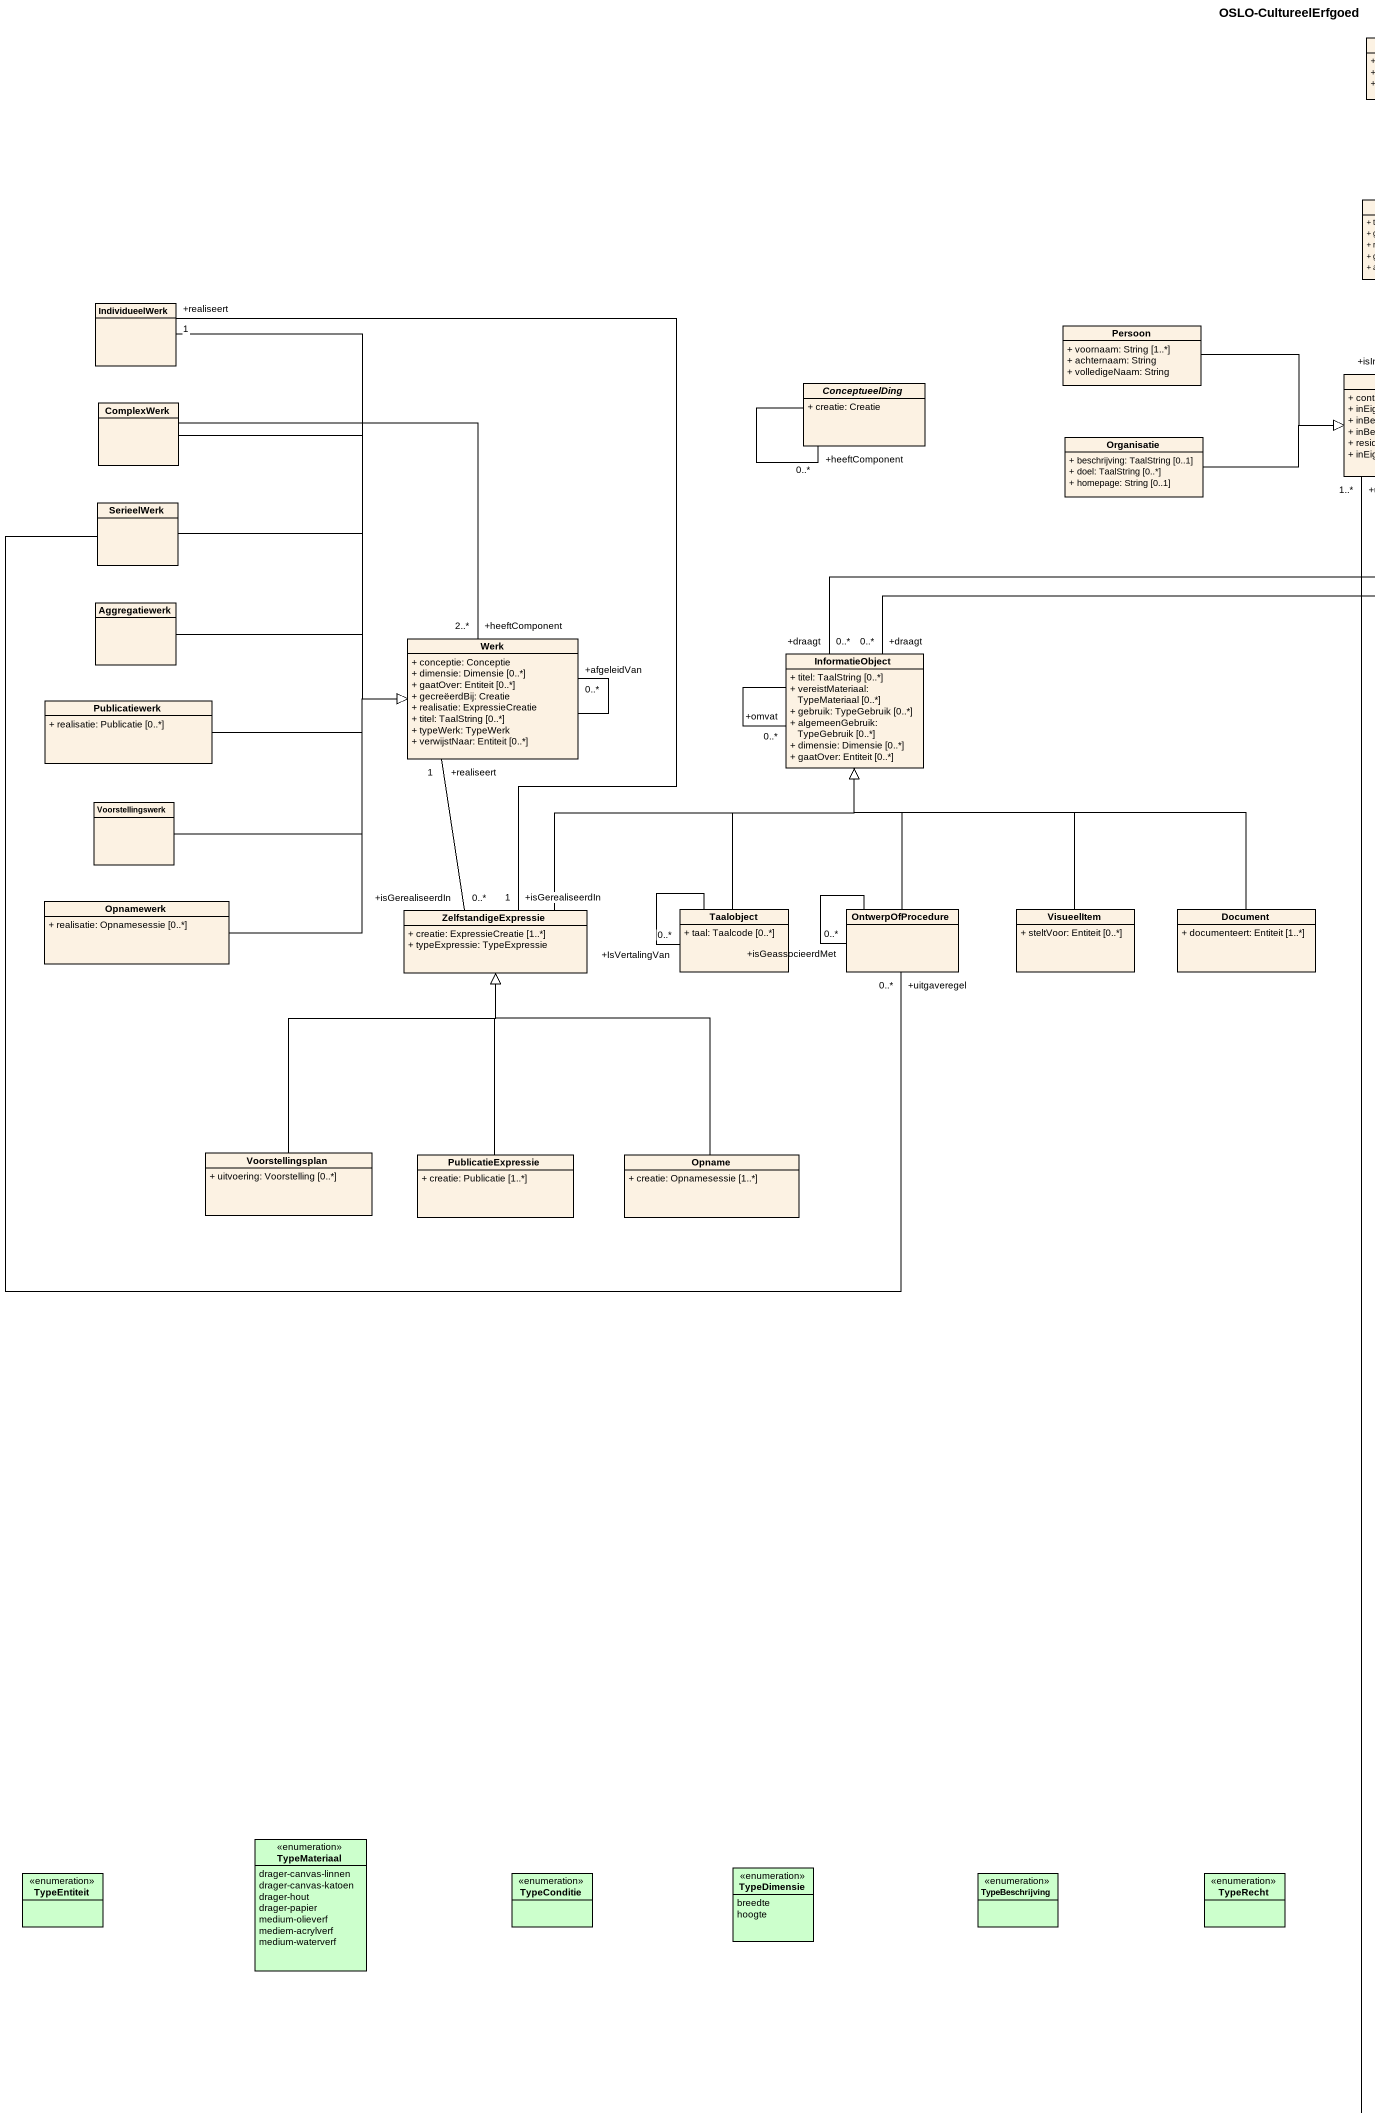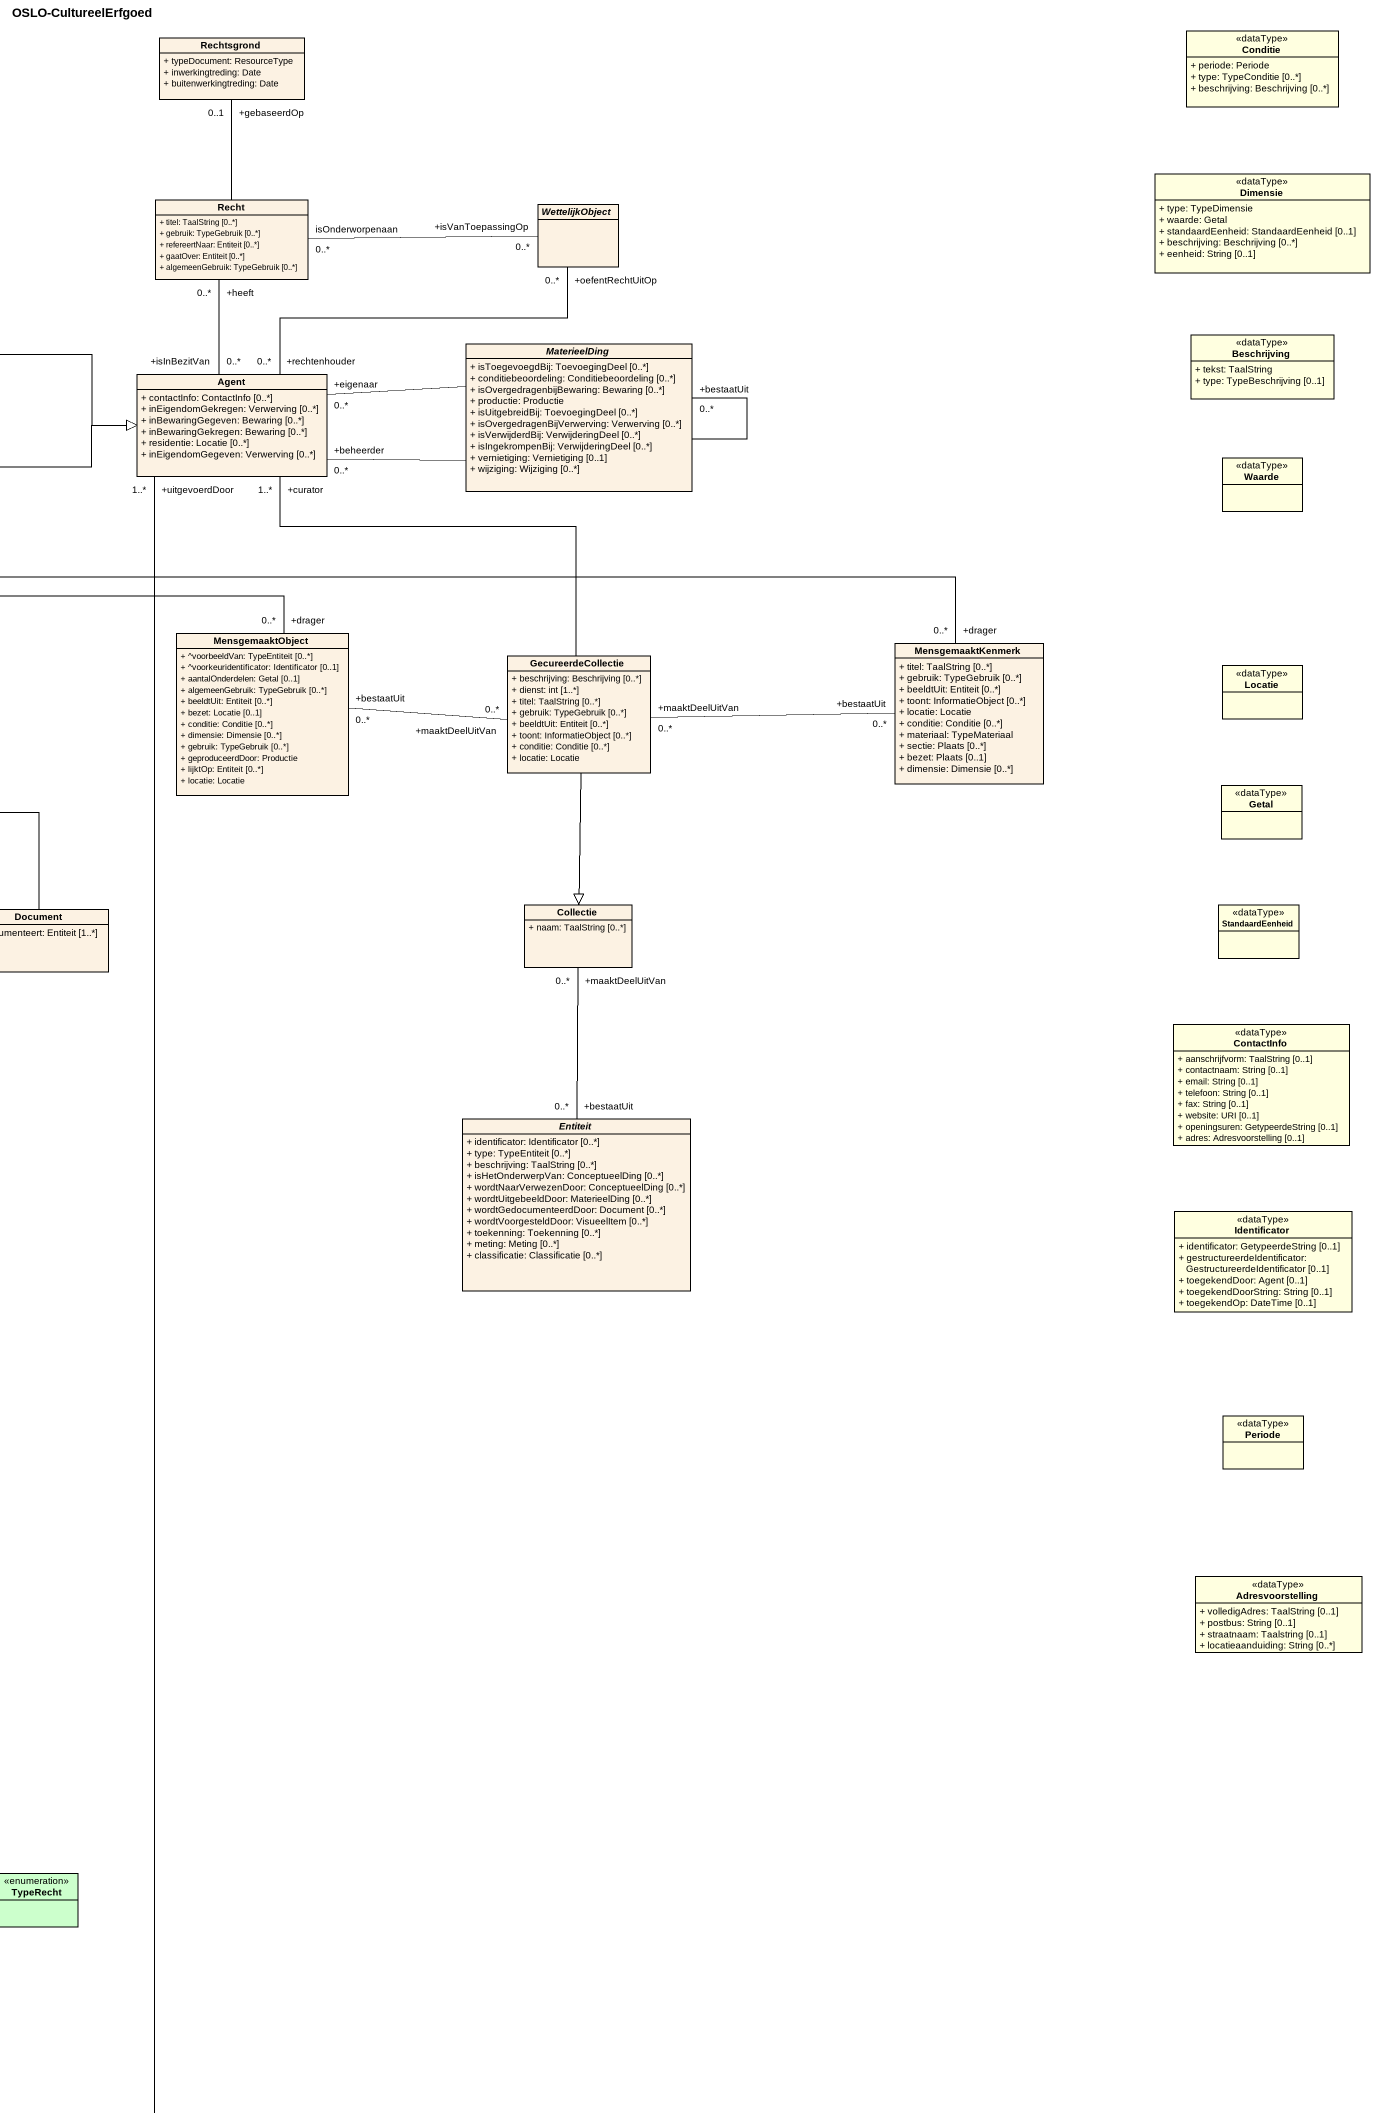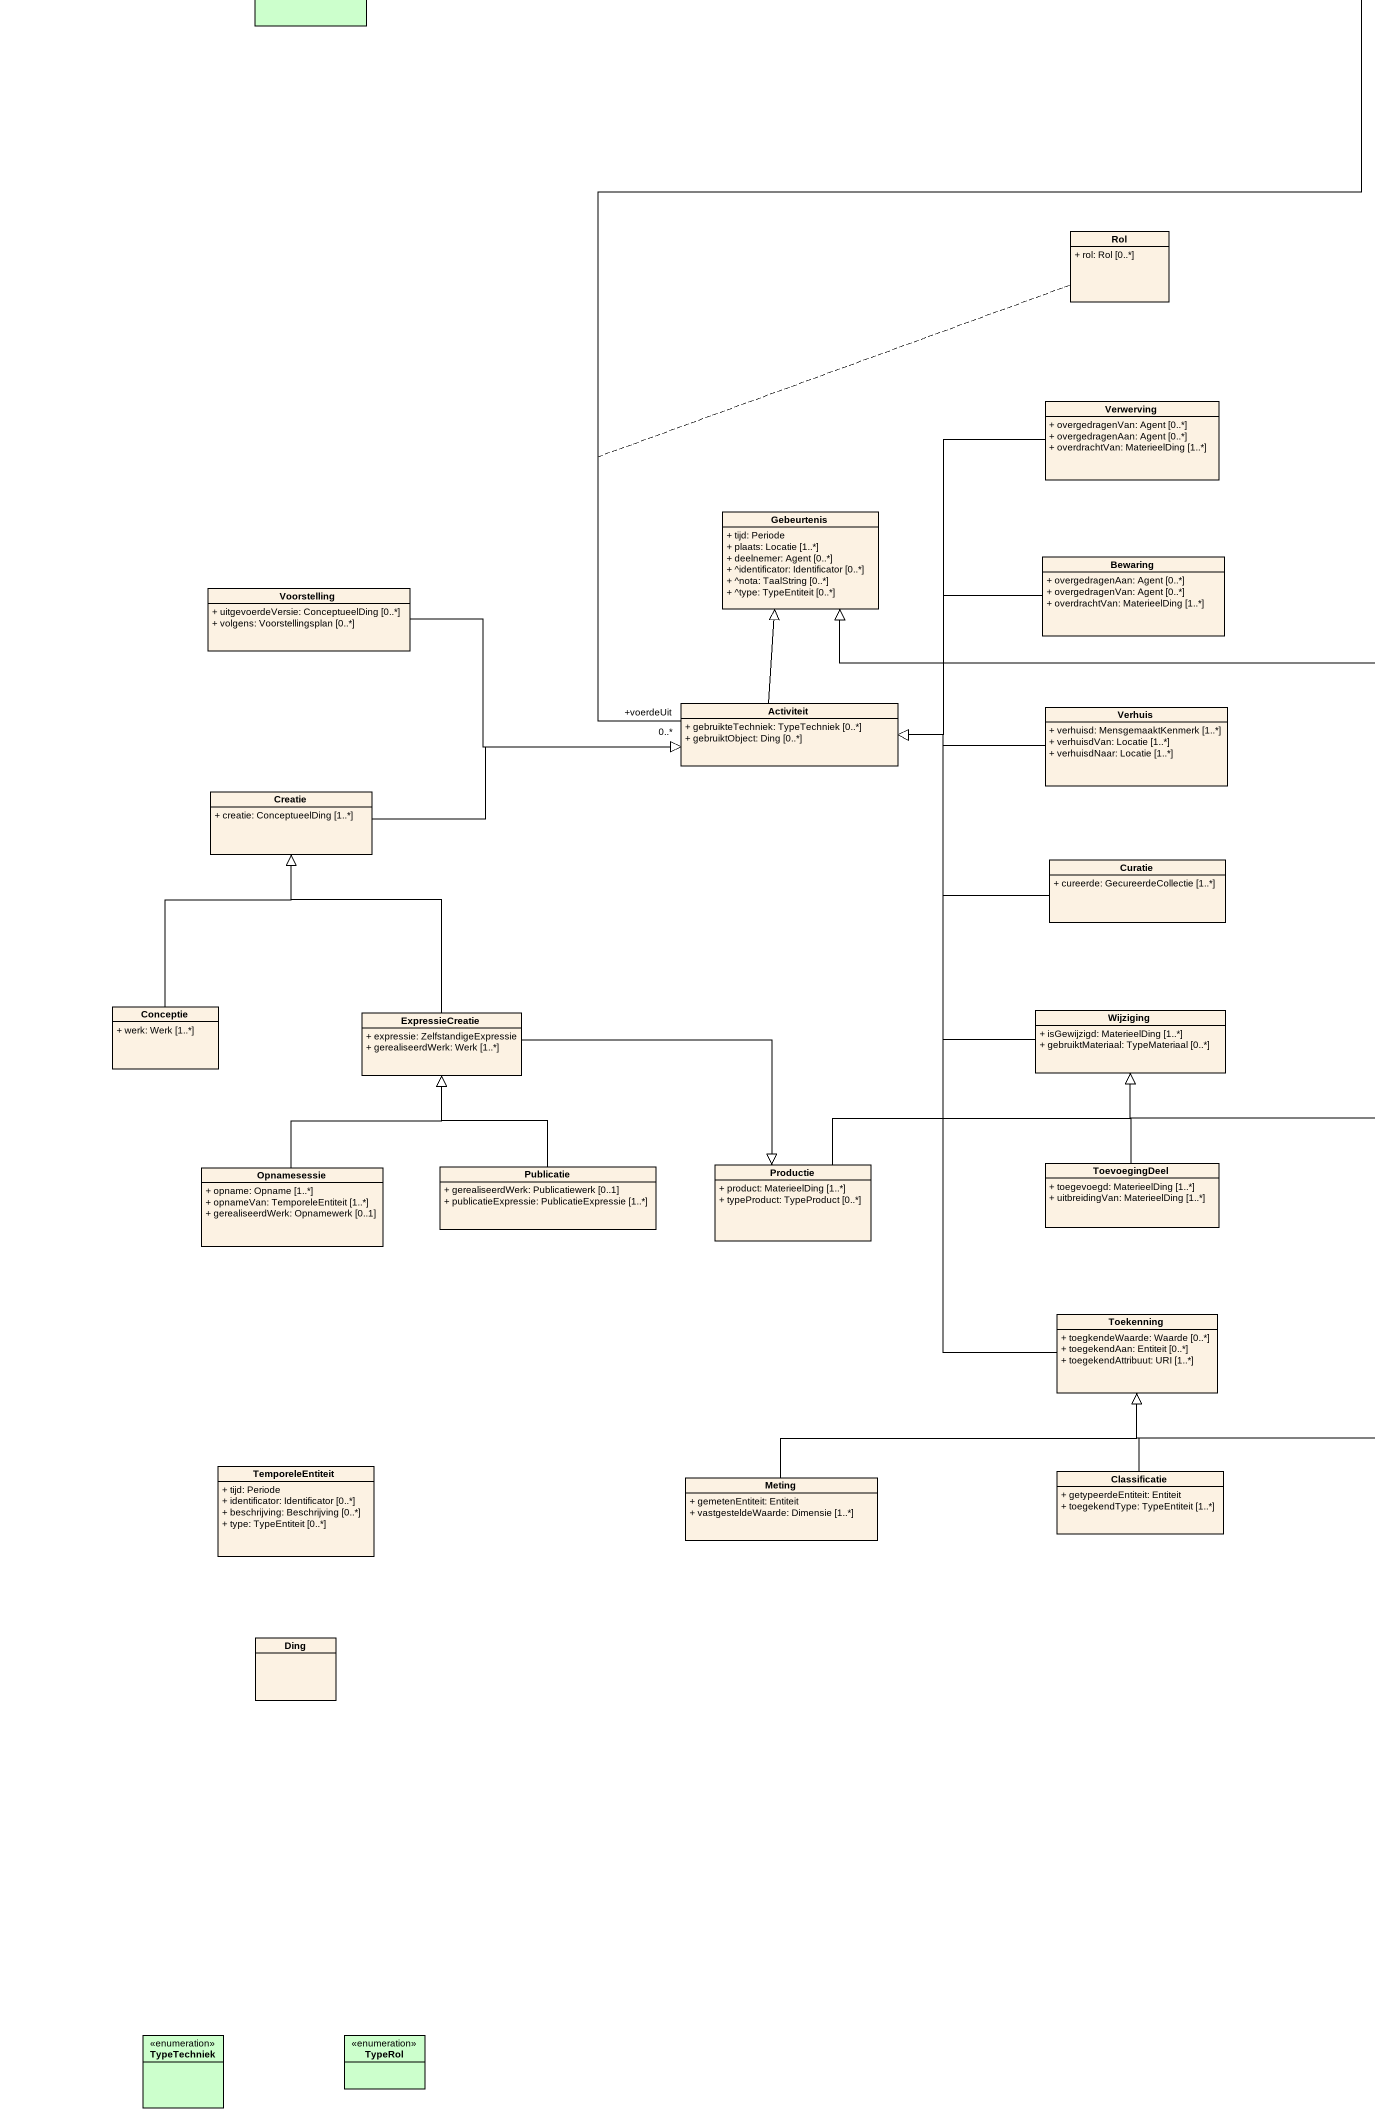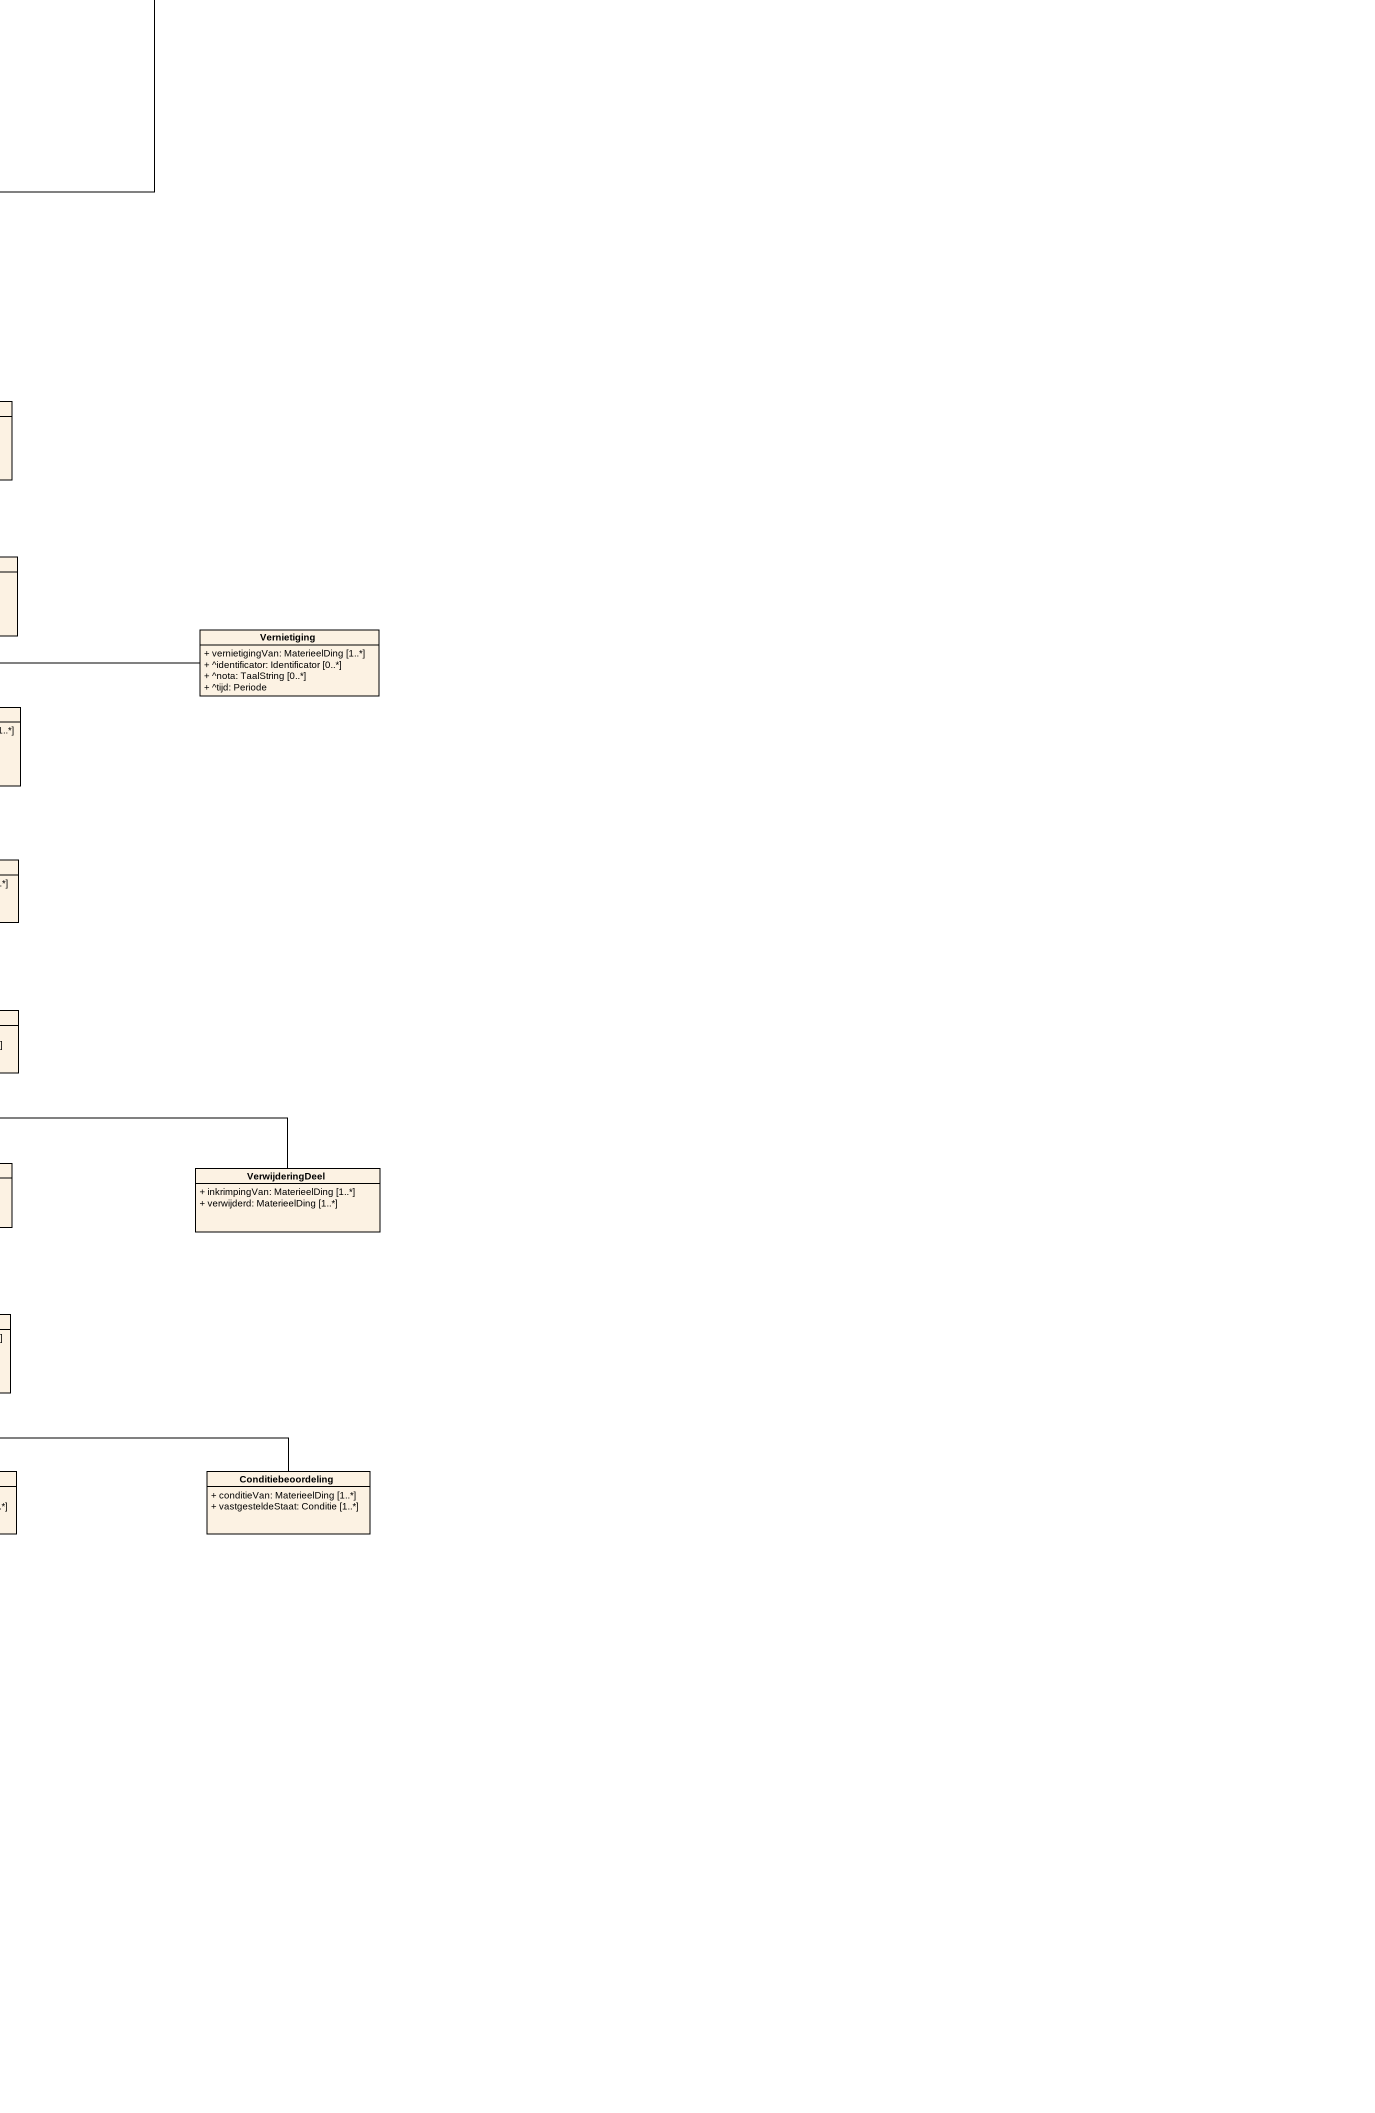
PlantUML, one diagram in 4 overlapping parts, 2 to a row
@startuml
title OSLO-CultureelErfgoed
hide circle
hide empty members
skinparam classAttributeIconSize 0
class Rechtsgrond {
  + typeDocument: ResourceType
  + inwerkingtreding: Date
  + buitenwerkingtreding: Date
}
class Conditie <<dataType>> #FFFFE0 {
  + periode: Periode
  + type: TypeConditie [0..*]
  + beschrijving: Beschrijving [0..*]
}
class Recht {
  + titel: TaalString [0..*]
  + gebruik: TypeGebruik [0..*]
  + refereertNaar: Entiteit [0..*]
  + gaatOver: Entiteit [0..*]
  + algemeenGebruik: TypeGebruik [0..*]
}
abstract class WettelijkObject
class Dimensie <<dataType>> #FFFFE0 {
  + type: TypeDimensie
  + waarde: Getal
  + standaardEenheid: StandaardEenheid [0..1]
  + beschrijving: Beschrijving [0..*]
  + eenheid: String [0..1]
}
class IndividueelWerk
class Persoon {
  + voornaam: String [1..*]
  + achternaam: String
  + volledigeNaam: String
}
class "Agent" as Agent_ {
  + contactInfo: ContactInfo [0..*]
  + inEigendomGekregen: Verwerving [0..*]
  + inBewaringGegeven: Bewaring [0..*]
  + inBewaringGekregen: Bewaring [0..*]
  + residentie: Locatie [0..*]
  + inEigendomGegeven: Verwerving [0..*]
}
abstract class MaterieelDing {
  + isToegevoegdBij: ToevoegingDeel [0..*]
  + conditiebeoordeling: Conditiebeoordeling [0..*]
  + isOvergedragenbijBewaring: Bewaring [0..*]
  + productie: Productie
  + isUitgebreidBij: ToevoegingDeel [0..*]
  + isOvergedragenBijVerwerving: Verwerving [0..*]
  + isVerwijderdBij: VerwijderingDeel [0..*]
  + isIngekrompenBij: VerwijderingDeel [0..*]
  + vernietiging: Vernietiging [0..1]
  + wijziging: Wijziging [0..*]
}
class Beschrijving <<dataType>> #FFFFE0 {
  + tekst: TaalString
  + type: TypeBeschrijving [0..1]
}
class ComplexWerk
abstract class ConceptueelDing {
  + creatie: Creatie
}
class Organisatie {
  + beschrijving: TaalString [0..1]
  + doel: TaalString [0..*]
  + homepage: String [0..1]
}
class Waarde <<dataType>> #FFFFE0
class SerieelWerk
class Aggregatiewerk
class Werk {
  + conceptie: Conceptie
  + dimensie: Dimensie [0..*]
  + gaatOver: Entiteit [0..*]
  + gecreëerdBij: Creatie
  + realisatie: ExpressieCreatie
  + titel: TaalString [0..*]
  + typeWerk: TypeWerk
  + verwijstNaar: Entiteit [0..*]
}
class InformatieObject {
  + titel: TaalString [0..*]
  + vereistMateriaal: TypeMateriaal [0..*]
  + gebruik: TypeGebruik [0..*]
  + algemeenGebruik: TypeGebruik [0..*]
  + dimensie: Dimensie [0..*]
  + gaatOver: Entiteit [0..*]
}
class MensgemaaktObject {
  + ^voorbeeldVan: TypeEntiteit [0..*]
  + ^voorkeuridentificator: Identificator [0..1]
  + aantalOnderdelen: Getal [0..1]
  + algemeenGebruik: TypeGebruik [0..*]
  + beeldtUit: Entiteit [0..*]
  + bezet: Locatie [0..1]
  + conditie: Conditie [0..*]
  + dimensie: Dimensie [0..*]
  + gebruik: TypeGebruik [0..*]
  + geproduceerdDoor: Productie
  + lijktOp: Entiteit [0..*]
  + locatie: Locatie
}
class GecureerdeCollectie {
  + beschrijving: Beschrijving [0..*]
  + dienst: int [1..*]
  + titel: TaalString [0..*]
  + gebruik: TypeGebruik [0..*]
  + beeldtUit: Entiteit [0..*]
  + toont: InformatieObject [0..*]
  + conditie: Conditie [0..*]
  + locatie: Locatie
}
class MensgemaaktKenmerk {
  + titel: TaalString [0..*]
  + gebruik: TypeGebruik [0..*]
  + beeldtUit: Entiteit [0..*]
  + toont: InformatieObject [0..*]
  + locatie: Locatie
  + conditie: Conditie [0..*]
  + materiaal: TypeMateriaal
  + sectie: Plaats [0..*]
  + bezet: Plaats [0..1]
  + dimensie: Dimensie [0..*]
}
class Locatie <<dataType>> #FFFFE0
class Publicatiewerk {
  + realisatie: Publicatie [0..*]
}
class Voorstellingswerk
class Getal <<dataType>> #FFFFE0
class Opnamewerk {
  + realisatie: Opnamesessie [0..*]
}
class ZelfstandigeExpressie {
  + creatie: ExpressieCreatie [1..*]
  + typeExpressie: TypeExpressie
}
class Taalobject {
  + taal: Taalcode [0..*]
}
class OntwerpOfProcedure
class VisueelItem {
  + steltVoor: Entiteit [0..*]
}
class Document {
  + documenteert: Entiteit [1..*]
}
class Collectie {
  + naam: TaalString [0..*]
}
class StandaardEenheid <<dataType>> #FFFFE0
class ContactInfo <<dataType>> #FFFFE0 {
  + aanschrijfvorm: TaalString [0..1]
  + contactnaam: String [0..1]
  + email: String [0..1]
  + telefoon: String [0..1]
  + fax: String [0..1]
  + website: URI [0..1]
  + openingsuren: GetypeerdeString [0..1]
  + adres: Adresvoorstelling [0..1]
}
abstract class Entiteit {
  + identificator: Identificator [0..*]
  + type: TypeEntiteit [0..*]
  + beschrijving: TaalString [0..*]
  + isHetOnderwerpVan: ConceptueelDing [0..*]
  + wordtNaarVerwezenDoor: ConceptueelDing [0..*]
  + wordtUitgebeeldDoor: MaterieelDing [0..*]
  + wordtGedocumenteerdDoor: Document [0..*]
  + wordtVoorgesteldDoor: VisueelItem [0..*]
  + toekenning: Toekenning [0..*]
  + meting: Meting [0..*]
  + classificatie: Classificatie [0..*]
}
class Voorstellingsplan {
  + uitvoering: Voorstelling [0..*]
}
class PublicatieExpressie {
  + creatie: Publicatie [1..*]
}
class Opname {
  + creatie: Opnamesessie [1..*]
}
class Identificator <<dataType>> #FFFFE0 {
  + identificator: GetypeerdeString [0..1]
  + gestructureerdeIdentificator: GestructureerdeIdentificator [0..1]
  + toegekendDoor: Agent [0..1]
  + toegekendDoorString: String [0..1]
  + toegekendOp: DateTime [0..1]
}
class Periode <<dataType>> #FFFFE0
class Adresvoorstelling <<dataType>> #FFFFE0 {
  + volledigAdres: TaalString [0..1]
  + postbus: String [0..1]
  + straatnaam: Taalstring [0..1]
  + locatieaanduiding: String [0..*]
}
enum TypeMateriaal #CCFFCC {
  drager-canvas-linnen
  drager-canvas-katoen
  drager-hout
  drager-papier
  medium-olieverf
  mediem-acrylverf
  medium-waterverf
}
enum TypeDimensie #CCFFCC {
  breedte
  hoogte
}
enum TypeEntiteit #CCFFCC
enum TypeConditie #CCFFCC
enum TypeBeschrijving #CCFFCC
enum TypeRecht #CCFFCC
class Rol {
  + rol: Rol [0..*]
}
class Verwerving {
  + overgedragenVan: Agent [0..*]
  + overgedragenAan: Agent [0..*]
  + overdrachtVan: MaterieelDing [1..*]
}
class Gebeurtenis {
  + tijd: Periode
  + plaats: Locatie [1..*]
  + deelnemer: Agent [0..*]
  + ^identificator: Identificator [0..*]
  + ^nota: TaalString [0..*]
  + ^type: TypeEntiteit [0..*]
}
class Bewaring {
  + overgedragenAan: Agent [0..*]
  + overgedragenVan: Agent [0..*]
  + overdrachtVan: MaterieelDing [1..*]
}
class Voorstelling {
  + uitgevoerdeVersie: ConceptueelDing [0..*]
  + volgens: Voorstellingsplan [0..*]
}
class Vernietiging {
  + vernietigingVan: MaterieelDing [1..*]
  + ^identificator: Identificator [0..*]
  + ^nota: TaalString [0..*]
  + ^tijd: Periode
}
class Activiteit {
  + gebruikteTechniek: TypeTechniek [0..*]
  + gebruiktObject: Ding [0..*]
}
class Verhuis {
  + verhuisd: MensgemaaktKenmerk [1..*]
  + verhuisdVan: Locatie [1..*]
  + verhuisdNaar: Locatie [1..*]
}
class Creatie {
  + creatie: ConceptueelDing [1..*]
}
class Curatie {
  + cureerde: GecureerdeCollectie [1..*]
}
class Conceptie {
  + werk: Werk [1..*]
}
class ExpressieCreatie {
  + expressie: ZelfstandigeExpressie
  + gerealiseerdWerk: Werk [1..*]
}
class Wijziging {
  + isGewijzigd: MaterieelDing [1..*]
  + gebruiktMateriaal: TypeMateriaal [0..*]
}
class Opnamesessie {
  + opname: Opname [1..*]
  + opnameVan: TemporeleEntiteit [1..*]
  + gerealiseerdWerk: Opnamewerk [0..1]
}
class Publicatie {
  + gerealiseerdWerk: Publicatiewerk [0..1]
  + publicatieExpressie: PublicatieExpressie [1..*]
}
class Productie {
  + product: MaterieelDing [1..*]
  + typeProduct: TypeProduct [0..*]
}
class ToevoegingDeel {
  + toegevoegd: MaterieelDing [1..*]
  + uitbreidingVan: MaterieelDing [1..*]
}
class VerwijderingDeel {
  + inkrimpingVan: MaterieelDing [1..*]
  + verwijderd: MaterieelDing [1..*]
}
class Toekenning {
  + toegkendeWaarde: Waarde [0..*]
  + toegekendAan: Entiteit [0..*]
  + toegekendAttribuut: URI [1..*]
}
class TemporeleEntiteit {
  + tijd: Periode
  + identificator: Identificator [0..*]
  + beschrijving: Beschrijving [0..*]
  + type: TypeEntiteit [0..*]
}
class Meting {
  + gemetenEntiteit: Entiteit
  + vastgesteldeWaarde: Dimensie [1..*]
}
class Classificatie {
  + getypeerdeEntiteit: Entiteit
  + toegekendType: TypeEntiteit [1..*]
}
class Conditiebeoordeling {
  + conditieVan: MaterieelDing [1..*]
  + vastgesteldeStaat: Conditie [1..*]
}
class Ding
enum TypeTechniek #CCFFCC
enum TypeRol #CCFFCC
Recht -up- "+gebaseerdOp\n0..1" Rechtsgrond
WettelijkObject "+isVanToepassingOp\n0..*" -left- "isOnderworpenaan\n0..*" Recht
WettelijkObject "+oefentRechtUitOp\n0..*" -left- "+rechtenhouder\n0..*" Agent_
IndividueelWerk --|> Werk
IndividueelWerk "+realiseert\n1" -- "+isGerealiseerdIn\n1" ZelfstandigeExpressie
Persoon -right-|> Agent_
Agent_ "+isInBezitVan\n0..*" -up- "+heeft\n0..*" Recht
MaterieelDing -left- "+eigenaar\n0..*" Agent_
MaterieelDing -left- "+beheerder\n0..*" Agent_
MaterieelDing -- "+bestaatUit\n0..*" MaterieelDing
ComplexWerk --|> Werk
ComplexWerk -- "+heeftComponent\n2..*" Werk
ConceptueelDing -- "+heeftComponent\n0..*" ConceptueelDing
Organisatie -right-|> Agent_
SerieelWerk -right-|> Werk
SerieelWerk -right- "+uitgaveregel\n0..*" OntwerpOfProcedure
Aggregatiewerk -right-|> Werk
Werk -- "+afgeleidVan\n0..*" Werk
Werk "+realiseert\n1" -- "+isGerealiseerdIn\n0..*" ZelfstandigeExpressie
InformatieObject -- "+omvat\n0..*" InformatieObject
MensgemaaktObject "+drager\n0..*" -left- "+draagt\n0..*" InformatieObject
GecureerdeCollectie -up- "+curator\n1..*" Agent_
GecureerdeCollectie "+maaktDeelUitVan\n0..*" -left- "+bestaatUit\n0..*" MensgemaaktObject
GecureerdeCollectie --|> Collectie
MensgemaaktKenmerk "+drager\n0..*" -left- "+draagt\n0..*" InformatieObject
MensgemaaktKenmerk "+bestaatUit\n0..*" -left- "+maaktDeelUitVan\n0..*" GecureerdeCollectie
Publicatiewerk -right-|> Werk
Voorstellingswerk -right-|> Werk
Opnamewerk -up-|> Werk
ZelfstandigeExpressie -up-|> InformatieObject
Taalobject -up-|> InformatieObject
Taalobject -- "+IsVertalingVan\n0..*" Taalobject
OntwerpOfProcedure -up-|> InformatieObject
OntwerpOfProcedure -- "+isGeassocieerdMet\n0..*" OntwerpOfProcedure
VisueelItem -up-|> InformatieObject
Document -left-|> InformatieObject
Collectie "+maaktDeelUitVan\n0..*" -- "+bestaatUit\n0..*" Entiteit
Voorstellingsplan -up-|> ZelfstandigeExpressie
PublicatieExpressie -up-|> ZelfstandigeExpressie
Opname -up-|> ZelfstandigeExpressie
Verwerving --|> Activiteit
Bewaring -left-|> Activiteit
Voorstelling -right-|> Activiteit
Vernietiging -left-|> Gebeurtenis
Activiteit "+voerdeUit\n0..*" -up- "+uitgevoerdDoor\n1..*" Agent_
(Activiteit, Agent_) .. Rol
Activiteit -up-|> Gebeurtenis
Verhuis -left-|> Activiteit
Creatie -right-|> Activiteit
Curatie -left-|> Activiteit
Conceptie -up-|> Creatie
ExpressieCreatie -up-|> Creatie
ExpressieCreatie -right-|> Productie
Wijziging -up-|> Activiteit
Opnamesessie -up-|> ExpressieCreatie
Publicatie -up-|> ExpressieCreatie
Productie -right-|> Wijziging
ToevoegingDeel -up-|> Wijziging
VerwijderingDeel -left-|> Wijziging
Toekenning -up-|> Activiteit
Meting -right-|> Toekenning
Classificatie -up-|> Toekenning
Conditiebeoordeling -left-|> Toekenning
@enduml
